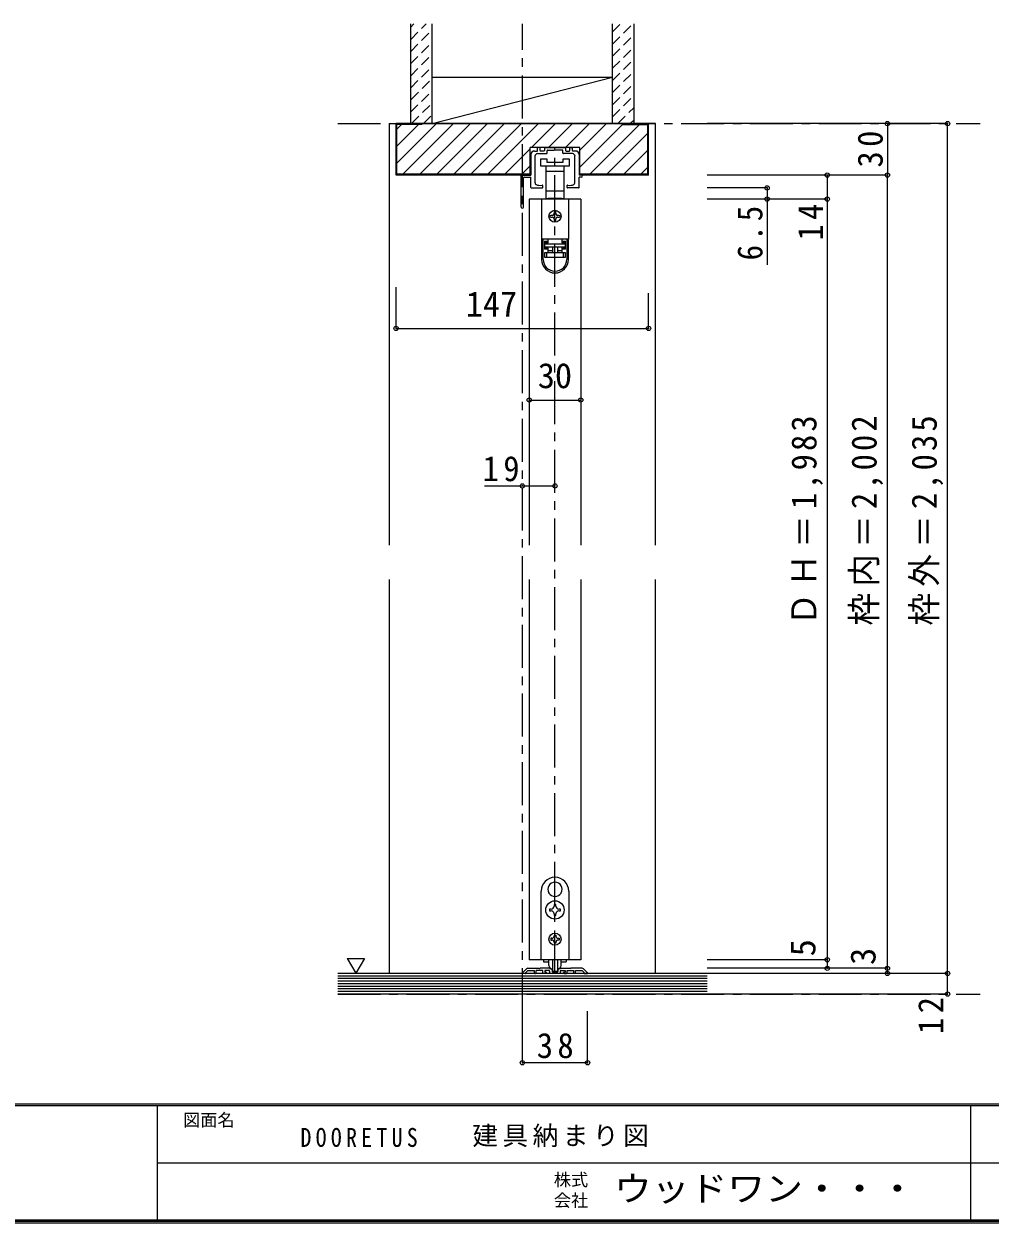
# Model space of a CAD drawing. Units: millimetres, scale not verified. Extents: x -973 to 977, y -718 to 696.
# Drawn here: x -76 to 486, y -701 to -2 of the extents above; entities that cross this region are included whole.
import ezdxf
from ezdxf.enums import TextEntityAlignment as Align

# ---------------------------------------------------------------- set-up
doc = ezdxf.new("R2010")
doc.units = ezdxf.units.MM
doc.header["$LTSCALE"] = 5
doc.header["$PDMODE"] = 32
doc.header["$PDSIZE"] = 2.5
doc.linetypes.add('CHAIN1', pattern=[8, 5, -1, 1, -1])
doc.linetypes.add('DASHED1', pattern=[1.8, 1.2, -0.6])
for name, color, linetype in [('0-1_通り芯', 4, 'CHAIN1'), ('0-2_柱', 7, 'Continuous'), ('0-3_仕上げ', 2, 'Continuous'), ('0-4_枠', 3, 'Continuous'), ('0-6_扉', 6, 'Continuous'), ('0-7_金物', 7, 'Continuous'), ('0-A_文字', 7, 'Continuous'), ('0-B_寸法', 7, 'Continuous'), ('0-C_ハッチ', 4, 'DASHED1'), ('F-0_補助線', 7, 'Continuous'), ('F-1_枠', 6, 'Continuous'), ('F-A_文字', 7, 'Continuous')]:
    doc.layers.add(name, color=color, linetype=linetype)
doc.styles.add('ＭＳ ゴシック', font='')
doc.styles.get('ＭＳ ゴシック').set_extended_font_data('MS Gothic')

# ---------------------------------------------------------------- blocks, each defined once
blk = doc.blocks.new('03')
at = {"layer": '0-B_寸法'}
for p, q in [((-11.079, 7.476), (-9.529, 7.476)), ((-9.229, 7.776), (-9.229, 9.176)), ((-8.029, 9.476), (-8.929, 9.476)), ((-7.729, 7.776), (-7.729, 9.176)), ((-5.529, 7.476), (-7.429, 7.476)), ((-5.229, 9.176), (-5.229, 7.776)), ((-4.929, 9.476), (6.771, 9.476)), ((-3.729, 6.276), (-3.729, 7.676)), ((-3.429, 7.976), (0.621, 7.976)), ((0.921, 8.276), (0.621, 7.976)), ((0.921, 8.276), (1.221, 7.976)), ((5.271, 7.976), (1.221, 7.976)), ((5.571, 6.276), (5.571, 7.676)), ((7.071, 9.176), (7.071, 7.776)), ((7.371, 7.476), (9.271, 7.476)), ((9.571, 7.776), (9.571, 9.176)), ((9.871, 9.476), (10.771, 9.476)), ((11.071, 7.776), (11.071, 9.176)), ((12.921, 7.476), (11.371, 7.476)), ((-13.079, 5.476), (-13.079, -6.524)), ((-10.679, -11.096), (-10.679, 4.476)), ((-9.229, 5.976), (-4.029, 5.976)), ((11.071, 5.976), (5.871, 5.976)), ((12.521, -11.096), (12.521, 4.476)), ((14.921, 5.476), (14.921, -6.524)), ((-18.179, -6.524), (-13.079, -6.524)), ((16.321, -6.524), (14.921, -6.524)), ((-18.679, -25.124), (-18.679, -7.024)), ((-17.479, -25.124), (-17.479, -8.224)), ((-16.979, -7.724), (-13.079, -7.724)), ((-13.079, -13.724), (-13.079, -7.724)), ((-6.229, -13.724), (-6.229, -12.649)), ((8.071, -13.724), (8.071, -12.649)), ((16.321, -7.724), (14.921, -7.724)), ((14.921, -13.724), (14.921, -7.724)), ((-12.779, -14.024), (-6.529, -14.024)), ((14.621, -14.024), (8.371, -14.024))]:
    blk.add_line(p, q, dxfattribs=at)
for centre, radius, start, end in [((-11.079, 5.476), 2, 90, 180), ((-9.529, 7.776), 0.3, 270, 0), ((-8.929, 9.176), 0.3, 90, 180), ((-8.029, 9.176), 0.3, 0, 90), ((-7.429, 7.776), 0.3, 180, 270), ((-5.529, 7.776), 0.3, 270, 0), ((-4.929, 9.176), 0.3, 90, 180), ((-3.429, 7.676), 0.3, 90, 180), ((5.271, 7.676), 0.3, 0, 90), ((6.771, 9.176), 0.3, 0, 90), ((7.371, 7.776), 0.3, 180, 270), ((9.271, 7.776), 0.3, 270, 0), ((9.871, 9.176), 0.3, 90, 180), ((10.771, 9.176), 0.3, 0, 90), ((11.371, 7.776), 0.3, 180, 270), ((12.921, 5.476), 2, 0, 90), ((-9.229, 4.476), 1.5, 90, 180), ((-4.029, 6.276), 0.3, 270, 0), ((5.871, 6.276), 0.3, 180, 270), ((11.071, 4.476), 1.5, 0, 90), ((-18.179, -7.024), 0.5, 90, 180), ((16.321, -7.124), 0.6, 0, 90), ((-16.979, -8.224), 0.5, 90, 180), ((-12.779, -13.724), 0.3, 180, 270), ((-9.679, -11.096), 1, 180, 243.25632), ((-7.879, -7.524), 5, 243.25632, 284.75682), ((-6.529, -12.649), 0.3, 0, 104.75682), ((-6.529, -13.724), 0.3, 270, 0), ((8.371, -12.649), 0.3, 75.24318, 180), ((8.371, -13.724), 0.3, 180, 270), ((9.721, -7.524), 5, 255.24318, 296.74368), ((11.521, -11.096), 1, 296.74368, 0), ((14.621, -13.724), 0.3, 270, 0), ((16.321, -7.124), 0.6, 270, 0), ((-18.079, -25.124), 0.6, 180, 0)]:
    blk.add_arc(centre, radius, start, end, dxfattribs=at)
blk = doc.blocks.new('下荷重(戸車)')
at = {"layer": '0-7_金物'}
for p, q in [((8.5, 37.107), (4.5, 37.107)), ((-5.25, 30.107), (0, 30.107)), ((0, 30.107), (5.25, 30.107)), ((5.25, 30.107), (5.25, 33.107)), ((5.25, 18.507), (5.25, 30.107)), ((0, 18.507), (-5.25, 18.507)), ((-5.25, 18.507), (-5.25, 14.107)), ((-5.25, 14.107), (-4, 14.107)), ((-4, 14.107), (-4, 13.807)), ((4, 14.107), (-4, 14.107)), ((5.25, 18.507), (0, 18.507)), ((4, 14.107), (5.25, 14.107)), ((4, 13.807), (4, 14.107)), ((5.25, 14.107), (5.25, 18.507)), ((7.9, 13.807), (-7.9, 13.807)), ((-7.9, 13.807), (-7.9, -9.493)), ((7.9, 13.807), (7.9, -9.493)), ((-1.5, 4.307), (-2.5, 4.307)), ((-2.5, 3.307), (-1.5, 3.307)), ((-0.5, 6.307), (-0.5, 5.307)), ((-0.5, 2.307), (-0.5, 1.307)), ((0.5, 5.307), (0.5, 6.307)), ((0.5, 1.307), (0.5, 2.307)), ((2.5, 4.307), (1.5, 4.307)), ((1.5, 3.307), (2.5, 3.307)), ((7.9, -9.493), (-7.9, -9.493)), ((-7.9, -9.493), (-7.9, -9.593)), ((-6.9, -9.593), (-7.9, -9.593)), ((-7.9, -9.593), (-7.9, -21.293)), ((-4.2, -9.593), (-6.9, -9.593)), ((-6.9, -21.293), (-6.9, -9.593)), ((-6.1, -10.593), (-6.1, -15.293)), ((-6.1, -10.593), (-4.2, -10.593)), ((-5.9, -11.693), (-5.9, -12.193)), ((-4, -11.693), (-5.9, -11.693)), ((-5.9, -12.193), (5.9, -12.193)), ((-5.9, -14.193), (-5.9, -12.193)), ((-4.9, -9.593), (-4.9, -9.493)), ((-4.2, -9.593), (-4.2, -10.593)), ((-4, -11.693), (-4, -9.493)), ((4, -9.493), (4, -11.693)), ((5.9, -11.693), (4, -11.693)), ((6.9, -9.593), (4.2, -9.593)), ((4.2, -10.593), (4.2, -9.593)), ((4.2, -11.593), (4.2, -10.593)), ((4.2, -10.593), (6.1, -10.593)), ((6.1, -11.593), (4.2, -11.593)), ((4.9, -9.493), (4.9, -9.593)), ((5.9, -12.193), (5.9, -11.693)), ((5.9, -12.193), (5.9, -14.193)), ((6.1, -15.293), (6.1, -10.593)), ((6.9, -9.593), (6.9, -21.293)), ((7.9, -9.593), (6.9, -9.593)), ((7.9, -9.493), (7.9, -9.593)), ((7.9, -21.293), (7.9, -9.593)), ((-6.1, -14.293), (-4.2, -14.293)), ((-4.2, -15.293), (-6.1, -15.293)), ((5.9, -14.193), (-5.9, -14.193)), ((-5.9, -17.193), (-4.9, -17.193)), ((-4.9, -17.193), (4.9, -17.193)), ((-4.9, -17.193), (-4.9, -20.193)), ((4.9, -20.193), (-4.9, -20.193)), ((-4.2, -14.293), (-4.2, -15.293)), ((-4.2, -15.293), (-4.2, -17.193)), ((-4, -16.193), (-4, -14.193)), ((-1.5, -14.193), (-1.5, -17.193)), ((1.5, -14.193), (1.5, -17.193)), ((1.5, -16.193), (4, -16.193)), ((6.1, -15.293), (4.2, -15.293)), ((4.2, -17.193), (4.2, -15.293)), ((4.9, -17.193), (5.9, -17.193)), ((5.9, -17.193), (5.9, -20.193))]:
    blk.add_line(p, q, dxfattribs=at)
for points in [[(-8.5, 33.107), (0, 33.107), (8.5, 33.107), (8.5, 37.107)], [(4.5, 37.107), (4.5, 35.107), (-4.5, 35.107), (-4.5, 37.107), (-8.5, 37.107), (-8.5, 33.107)], [(-5.25, 33.107), (-5.25, 30.107), (-5.25, 18.507)], [(-4.2, -10.593), (-4.2, -11.593), (-6.1, -11.593)], [(-4.9, -20.193), (-5.9, -20.193), (-5.9, -17.193)], [(-4, -17.193), (-4, -16.193), (-1.5, -16.193)], [(4, -14.193), (4, -16.193), (4, -17.193)], [(4.2, -15.293), (4.2, -14.293), (6.1, -14.293)], [(5.9, -20.193), (4.9, -20.193), (4.9, -17.193)]]:
    blk.add_lwpolyline(points, dxfattribs=at)
blk.add_circle((0, 3.807), 3.5, dxfattribs=at)
for centre, radius, start, end in [((-2.5, 3.807), 0.5, 90, 180), ((-2.5, 3.807), 0.5, 180, 270), ((-1.5, 5.307), 1, 270, 0), ((-1.5, 2.307), 1, 0, 90), ((0, 6.307), 0.5, 90, 180), ((0, 1.307), 0.5, 180, 270), ((0, 6.307), 0.5, 0, 90), ((0, 1.307), 0.5, 270, 0), ((1.5, 5.307), 1, 180, 270), ((1.5, 2.307), 1, 90, 180), ((2.5, 3.807), 0.5, 0, 90), ((2.5, 3.807), 0.5, 270, 0), ((0, -21.293), 7.9, 180, 0), ((0, -21.293), 6.9, 180, 0)]:
    blk.add_arc(centre, radius, start, end, dxfattribs=at)

msp = doc.modelspace()

# ---------------------------------------------------------------- linework, layer by layer
at = {"layer": '0-1_通り芯'}
for p, q in [((214.153, -577.5), (214.153, -2.5)), ((106.653, -60.5), (480.653, -60.5)), ((233.153, -555.5), (233.153, -74.5)), ((106.653, -567.5), (480.653, -567.5))]:
    msp.add_line(p, q, dxfattribs=at)
at = {"layer": '0-2_柱'}
msp.add_line((161.653, -60.5), (266.653, -33.5), dxfattribs=at)
at = {"layer": '0-2_柱', "color": 3}
for p, q in [((161.653, -33.5), (266.653, -33.5)), ((161.653, -60.5), (266.653, -60.5))]:
    msp.add_line(p, q, dxfattribs=at)
at = {"layer": '0-3_仕上げ'}
for p, q in [((149.153, -60.5), (149.153, -2.5)), ((161.653, -60.5), (161.653, -2.5)), ((266.653, -60.5), (266.653, -2.5)), ((279.153, -60.5), (279.153, -2.5)), ((321.653, -555.5), (106.653, -555.5)), ((321.653, -567.5), (106.653, -567.5))]:
    msp.add_line(p, q, dxfattribs=at)
at = {"layer": '0-3_仕上げ', "color": 7}
for p, q in [((321.653, -557), (106.653, -557)), ((321.653, -558.5), (106.653, -558.5)), ((321.653, -560), (106.653, -560)), ((321.653, -561.5), (106.653, -561.5)), ((321.653, -563), (106.653, -563)), ((321.653, -564.5), (106.653, -564.5)), ((321.653, -566), (106.653, -566))]:
    msp.add_line(p, q, dxfattribs=at)
at = {"layer": '0-4_枠', "color": 4}
for p, q in [((136.653, -60.5), (140.653, -60.5)), ((136.653, -60.5), (136.653, -306)), ((291.653, -60.5), (287.653, -60.5)), ((291.653, -306), (291.653, -60.5)), ((136.653, -326), (136.653, -555.5)), ((291.653, -555.5), (291.653, -326))]:
    msp.add_line(p, q, dxfattribs=at)
at = {"layer": '0-4_枠'}
for p, q in [((140.653, -90.5), (140.653, -60.5)), ((287.653, -60.5), (140.653, -60.5)), ((141.153, -90), (141.153, -61)), ((155.653, -61), (141.153, -61)), ((155.653, -60.5), (155.653, -61)), ((272.653, -61), (272.653, -60.5)), ((272.653, -61), (287.153, -61)), ((287.153, -90), (287.153, -61)), ((287.653, -90.5), (287.653, -60.5)), ((218.753, -90.5), (218.753, -74.5)), ((247.553, -74.5), (218.753, -74.5)), ((247.553, -90.5), (247.553, -74.5)), ((218.753, -90.5), (140.653, -90.5)), ((218.753, -90), (141.153, -90)), ((287.153, -90), (247.553, -90)), ((287.653, -90.5), (247.553, -90.5))]:
    msp.add_line(p, q, dxfattribs=at)
at = {"layer": '0-6_扉'}
for p, q in [((248.153, -104.5), (218.153, -104.5)), ((218.153, -104.5), (218.153, -306)), ((248.153, -104.5), (248.153, -306)), ((218.153, -326), (218.153, -547.5)), ((248.153, -326), (248.153, -547.5)), ((248.153, -547.5), (218.153, -547.5))]:
    msp.add_line(p, q, dxfattribs=at)
at = {"layer": '0-7_金物'}
for p, q in [((233.054, -502.351), (233.153, -502.45)), ((233.252, -502.351), (233.153, -502.45)), ((225.153, -547.5), (225.153, -507.5)), ((229.511, -508.489), (229.646, -508.525)), ((229.609, -508.66), (229.646, -508.525)), ((236.795, -508.489), (236.66, -508.525)), ((236.697, -508.66), (236.66, -508.525)), ((241.153, -507.5), (241.153, -547.5)), ((232.653, -515.35), (232.653, -516.3)), ((233.653, -515.35), (232.653, -515.35)), ((233.653, -516.3), (233.653, -515.35)), ((230.953, -518), (230.003, -518)), ((230.003, -518), (230.003, -519)), ((230.003, -519), (230.953, -519)), ((233.653, -521.65), (233.653, -520.7)), ((236.303, -518), (235.353, -518)), ((235.353, -519), (236.303, -519)), ((236.303, -519), (236.303, -518)), ((231.353, -535), (230.753, -535)), ((230.753, -535), (230.753, -536)), ((230.753, -536), (231.353, -536)), ((232.653, -533.1), (233.653, -533.1)), ((232.653, -533.1), (232.653, -533.7)), ((232.653, -537.3), (232.653, -537.9)), ((233.653, -533.1), (233.653, -533.7)), ((233.653, -537.3), (233.653, -537.9)), ((234.953, -535), (235.553, -535)), ((233.653, -537.9), (232.653, -537.9)), ((241.153, -547.5), (225.153, -547.5)), ((226.553, -547.5), (226.553, -548.7)), ((226.553, -548.7), (229.685, -548.7)), ((229.653, -550.921), (229.653, -547.5)), ((231.653, -547.5), (231.653, -554.121)), ((234.653, -547.5), (234.653, -554.112)), ((236.621, -548.7), (239.753, -548.7)), ((236.653, -550.921), (236.653, -547.5)), ((239.753, -547.5), (239.753, -548.7)), ((234.353, -554.421), (231.953, -554.421))]:
    msp.add_line(p, q, dxfattribs=at)
at = {"layer": '0-7_金物', "color": 3}
for p, q in [((216.577, -552.793), (214.212, -555.159)), ((215.953, -555.5), (214.353, -555.5)), ((216.153, -554.914), (217.367, -553.7)), ((216.153, -555.3), (216.153, -554.914)), ((217.284, -552.5), (223.853, -552.5)), ((217.367, -553.7), (221.153, -553.7)), ((221.153, -555.2), (221.153, -553.7)), ((221.453, -555.5), (221.853, -555.5)), ((222.153, -555.2), (222.153, -553.7)), ((229.924, -552.5), (224.453, -552.5)), ((227.753, -555.5), (226.453, -555.5)), ((229.553, -553.7), (227.153, -553.7)), ((227.153, -553.7), (227.153, -554.7)), ((227.753, -554.7), (227.153, -554.7)), ((230.053, -554.2), (230.053, -555.2)), ((230.078, -552.524), (231.207, -552.888)), ((235.953, -555.5), (230.353, -555.5)), ((231.553, -553.364), (231.553, -554.4)), ((231.853, -554.7), (234.453, -554.7)), ((234.753, -553.364), (234.753, -554.4)), ((236.228, -552.524), (235.1, -552.888)), ((236.253, -554.2), (236.253, -555.2)), ((236.382, -552.5), (241.853, -552.5)), ((236.753, -553.7), (239.153, -553.7)), ((238.553, -554.7), (239.153, -554.7)), ((238.553, -555.5), (239.853, -555.5)), ((239.153, -553.7), (239.153, -554.7)), ((240.153, -555.2), (240.153, -553.7)), ((240.153, -553.7), (244.153, -553.7)), ((249.022, -552.5), (242.453, -552.5)), ((244.153, -555.2), (244.153, -553.7)), ((244.853, -555.5), (244.453, -555.5)), ((245.153, -553.7), (248.939, -553.7)), ((245.153, -555.2), (245.153, -553.7)), ((250.153, -554.914), (248.939, -553.7)), ((249.729, -552.793), (252.094, -555.159)), ((250.153, -555.3), (250.153, -554.914)), ((250.353, -555.5), (251.953, -555.5))]:
    msp.add_line(p, q, dxfattribs=at)
at = {"layer": '0-7_金物'}
for points in [[(232.653, -520.7), (232.653, -521.65), (233.653, -521.65)], [(235.553, -535), (235.553, -536), (234.953, -536)]]:
    msp.add_lwpolyline(points, dxfattribs=at)
at = {"layer": '0-7_金物', "color": 3}
for points in [[(226.153, -555.2), (226.153, -553.7), (222.153, -553.7)], [(223.853, -552.5), (224.153, -552.8), (224.453, -552.5)], [(242.453, -552.5), (242.153, -552.8), (241.853, -552.5)]]:
    msp.add_lwpolyline(points, dxfattribs=at)
at = {"layer": '0-7_金物'}
for centre, radius in [((233.153, -518.5), 5.35), ((233.153, -535.5), 3.5)]:
    msp.add_circle(centre, radius, dxfattribs=at)
for centre, radius, start, end in [((233.153, -507.5), 8, 0, 180), ((233.153, -506.5), 4.15, 91.3645, 208.6355), ((233.153, -506.5), 4.15, 331.3645, 88.6355), ((233.153, -506.5), 4.15, 211.3645, 328.6355), ((230.953, -516.3), 1.7, 270, 0), ((235.353, -516.3), 1.7, 180, 270), ((230.953, -520.7), 1.7, 0, 90), ((235.353, -520.7), 1.7, 90, 180), ((231.353, -533.7), 1.3, 270, 0), ((231.353, -537.3), 1.3, 0, 90), ((234.953, -533.7), 1.3, 180, 270), ((234.953, -537.3), 1.3, 90, 180), ((231.653, -550.921), 2, 180, 264.78409), ((234.653, -550.921), 2, 275.21591, 0), ((231.453, -553.112), 0.2, 0, 84.78409), ((231.953, -554.121), 0.3, 180, 270), ((234.353, -554.121), 0.3, 270, 0), ((234.853, -553.112), 0.2, 95.21591, 180)]:
    msp.add_arc(centre, radius, start, end, dxfattribs=at)
at = {"layer": '0-7_金物', "color": 3}
for centre, radius, start, end in [((214.353, -555.3), 0.2, 135, 270), ((215.953, -555.3), 0.2, 270, 0), ((217.284, -553.5), 1, 90, 135), ((221.453, -555.2), 0.3, 180, 270), ((221.853, -555.2), 0.3, 270, 0), ((226.453, -555.2), 0.3, 180, 270), ((227.753, -555.1), 0.4, 0, 90), ((227.753, -555.1), 0.4, 270, 0), ((229.553, -554.2), 0.5, 0, 90), ((229.924, -553), 0.5, 72.1213, 90), ((230.353, -555.2), 0.3, 180, 270), ((231.053, -553.364), 0.5, 0, 72.1213), ((231.853, -554.4), 0.3, 180, 270), ((234.453, -554.4), 0.3, 270, 0), ((235.253, -553.364), 0.5, 107.8787, 180), ((235.953, -555.2), 0.3, 270, 0), ((236.382, -553), 0.5, 90, 107.8787), ((236.753, -554.2), 0.5, 90, 180), ((238.553, -555.1), 0.4, 90, 180), ((238.553, -555.1), 0.4, 180, 270), ((239.853, -555.2), 0.3, 270, 0), ((244.453, -555.2), 0.3, 180, 270), ((244.853, -555.2), 0.3, 270, 0), ((249.022, -553.5), 1, 45, 90), ((250.353, -555.3), 0.2, 180, 270), ((251.953, -555.3), 0.2, 270, 45)]:
    msp.add_arc(centre, radius, start, end, dxfattribs=at)
at = {"layer": '0-A_文字'}
msp.add_line((112.218, -546.686), (117.218, -555.347), dxfattribs=at)
msp.add_lwpolyline([(112.218, -546.686), (122.218, -546.686), (117.218, -555.347)], dxfattribs=at)
at = {"layer": '0-B_寸法', "color": 4}
for p, q in [((461.653, -60.5), (321.653, -60.5)), ((426.653, -60.5), (426.653, -90.5)), ((461.653, -555.5), (461.653, -60.5)), ((426.653, -90.5), (321.653, -90.5)), ((391.653, -90.5), (391.653, -104.5)), ((426.653, -552.5), (426.653, -90.5)), ((356.653, -98), (321.653, -98)), ((391.653, -104.5), (321.653, -104.5)), ((356.653, -98), (356.653, -142.739)), ((391.653, -104.5), (391.653, -547.5)), ((140.653, -179.804), (140.653, -155.746)), ((287.653, -179.804), (287.653, -159.246)), ((140.653, -179.804), (287.653, -179.804)), ((218.153, -221.5), (248.153, -221.5)), ((192.153, -271.5), (233.153, -271.5)), ((391.653, -547.5), (321.653, -547.5)), ((391.653, -547.5), (391.653, -552.5)), ((426.653, -552.5), (321.653, -552.5)), ((461.653, -555.5), (321.653, -555.5)), ((426.653, -555.5), (426.653, -552.5)), ((461.653, -567.5), (461.653, -555.5)), ((461.653, -567.5), (321.653, -567.5)), ((214.153, -607.5), (214.153, -577.5)), ((252.153, -607.5), (252.153, -577.5)), ((252.153, -607.5), (214.153, -607.5))]:
    msp.add_line(p, q, dxfattribs=at)
at = {"layer": '0-B_寸法'}
for p in [(426.653, -60.5), (461.653, -60.5), (391.653, -90.5), (426.653, -90.5), (356.653, -98), (356.653, -104.5), (391.653, -104.5), (140.653, -179.804), (287.653, -179.804), (218.153, -221.5), (248.153, -221.5), (214.153, -271.5), (233.153, -271.5), (391.653, -547.5), (391.653, -552.5), (426.653, -552.5), (426.653, -555.5), (461.653, -555.5), (461.653, -567.5), (214.153, -607.5), (252.153, -607.5)]:
    msp.add_point(p, dxfattribs=at)
at = {"layer": '0-C_ハッチ'}
for p, q in [((149.153, -11.466), (158.119, -2.5)), ((149.153, -4.395), (151.048, -2.5)), ((149.153, -18.537), (161.653, -6.037)), ((266.653, -14.174), (278.327, -2.5)), ((266.653, -7.103), (271.256, -2.5)), ((149.153, -25.608), (161.653, -13.108)), ((266.653, -21.246), (279.153, -8.746)), ((149.153, -32.679), (161.653, -20.179)), ((266.653, -28.317), (279.153, -15.817)), ((149.153, -39.751), (161.653, -27.251)), ((266.653, -35.388), (279.153, -22.888)), ((149.475, -46.5), (161.653, -34.322)), ((266.653, -42.459), (279.153, -29.959)), ((149.125, -53.921), (161.653, -41.393)), ((266.653, -49.53), (279.153, -37.03)), ((149.617, -60.5), (161.653, -48.464)), ((266.653, -56.601), (279.153, -44.101)), ((156.688, -60.5), (161.653, -55.535)), ((269.825, -60.5), (279.153, -51.172)), ((276.896, -60.5), (279.153, -58.243))]:
    msp.add_line(p, q, dxfattribs=at)
at = {"layer": '0-C_ハッチ', "linetype": 'Continuous'}
for p, q in [((141.153, -83.472), (164.125, -60.5)), ((141.153, -63.673), (143.826, -61)), ((141.153, -73.573), (153.726, -61)), ((144.525, -90), (174.025, -60.5)), ((154.424, -90), (183.924, -60.5)), ((164.324, -90), (193.824, -60.5)), ((203.723, -60.5), (174.223, -90)), ((184.123, -90), (213.623, -60.5)), ((194.022, -90), (223.522, -60.5)), ((219.422, -74.5), (233.422, -60.5)), ((229.321, -74.5), (243.321, -60.5)), ((239.221, -74.5), (253.221, -60.5)), ((247.553, -76.067), (263.12, -60.5)), ((247.553, -85.967), (272.653, -60.867)), ((282.419, -61), (253.419, -90)), ((263.319, -90), (287.153, -66.166)), ((203.922, -90), (218.753, -75.169)), ((273.218, -90), (287.153, -76.065)), ((213.821, -90), (218.753, -85.068)), ((283.118, -90), (287.153, -85.965))]:
    msp.add_line(p, q, dxfattribs=at)
at = {"layer": 'F-1_枠'}
for p, q in [((976.653, -631.667), (-973.347, -631.667)), ((976.653, -632.5), (-973.347, -632.5)), ((1.653, -632.5), (1.653, -699.167)), ((474.986, -632.5), (474.986, -699.167)), ((1.653, -665.833), (974.986, -665.834)), ((976.653, -699.167), (-973.347, -699.167)), ((976.653, -700), (-973.347, -700)), ((976.653, -700.833), (-973.347, -700.833))]:
    msp.add_line(p, q, dxfattribs=at)

# ---------------------------------------------------------------- block references
at = {"layer": '0-7_金物'}
for name, p in [('03', (232.232, -83.976)), ('下荷重(戸車)', (233.153, -118.307))]:
    msp.add_blockref(name, p, dxfattribs=at)

# ---------------------------------------------------------------- texts
at = {"layer": '0-B_寸法', "style": 'ＭＳ ゴシック'}
for s, p in [('147', (181.224, -177.304)), ('30', (223.153, -219))]:
    msp.add_text(s, height=14.66, dxfattribs=at).set_placement(p, align=Align.BOTTOM_LEFT)
for s, p in [('5', (389.153, -545.5)), ('3', (424.153, -550.5))]:
    msp.add_text(s, height=14.66, rotation=90, dxfattribs=at).set_placement(p, align=Align.BOTTOM_LEFT)
at = {"layer": '0-B_寸法', "char_height": 14.66, "attachment_point": 7, "rotation": 90, "style": 'ＭＳ ゴシック'}
for s, insert in [('\\T1.27;\\W0.95;30', (424.153, -86.125)), ('\\T1.27;\\W0.9;6.5', (354.153, -140.178)), ('\\T1.27;\\W0.95;14', (389.153, -128.641)), ('\\T1.19;\\W0.95;ＤＨ＝1,983', (389.153, -352.852)), ('\\T1.19;\\W0.95;枠内＝2,002', (424.153, -352.852)), ('\\T1.19;\\W0.95;枠外＝2,035', (459.153, -352.852)), ('\\T1.27;\\W0.95;12', (459.153, -590.75))]:
    msp.add_mtext(s, dxfattribs=dict(at, insert=insert))
at = {"layer": '0-B_寸法', "char_height": 14.66, "attachment_point": 7, "style": 'ＭＳ ゴシック'}
for s, insert in [('\\T1.27;\\W0.95;19', (191.028, -269)), ('\\T1.27;\\W0.95;38', (222.528, -605))]:
    msp.add_mtext(s, dxfattribs=dict(at, insert=insert))
at = {"layer": 'F-0_補助線', "char_height": 11, "attachment_point": 7, "style": 'ＭＳ ゴシック'}
for s, insert in [('\\T1.39;\\W0.85;DOORETUS', (84.986, -656.667)), ('\\T1.17;建具納まり図', (184.986, -656.667))]:
    msp.add_mtext(s, dxfattribs=dict(at, insert=insert))
at = {"layer": 'F-A_文字', "style": 'ＭＳ ゴシック'}
for s, p in [('図面名', (16.653, -646.667)), ('株式', (232.486, -681.5)), ('会社', (232.486, -693.5))]:
    msp.add_text(s, height=7.331, dxfattribs=at).set_placement(p, align=Align.BOTTOM_LEFT)
at = {"layer": 'F-A_文字', "style": 'ＭＳ ゴシック', "width": 1.1}
msp.add_text('ウッドワン・・・', height=14.66, dxfattribs=at).set_placement((267.486, -692.5), align=Align.BOTTOM_LEFT)

doc.saveas('drawing.dxf')
